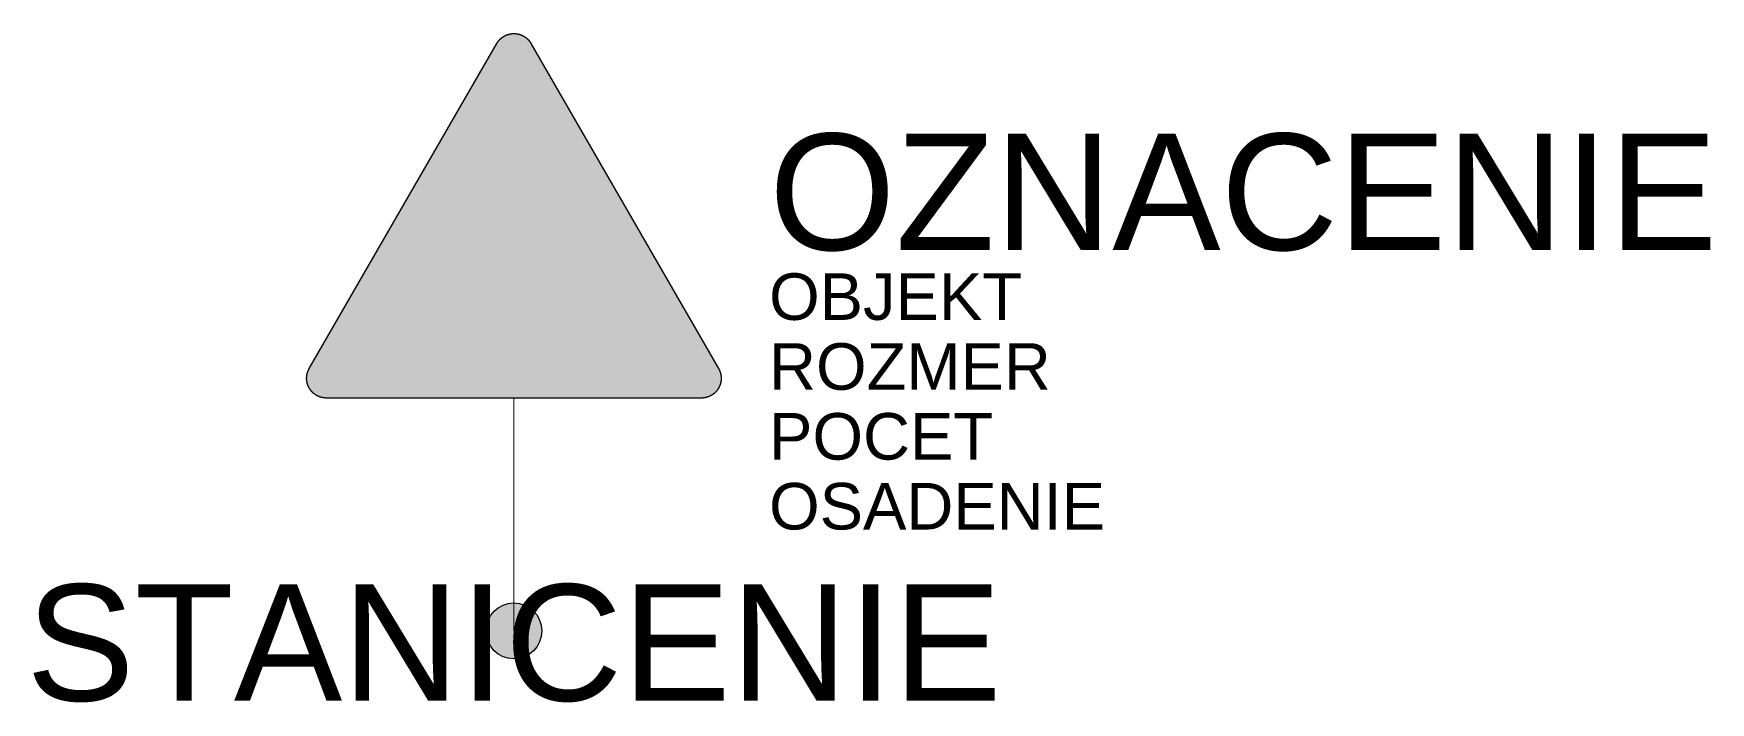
# Model space of a CAD drawing. Header units: metres. Extents: x -10.3 to 25.7, y -1.5 to 12.8.
import ezdxf
from ezdxf.enums import TextEntityAlignment as Align

# ---------------------------------------------------------------- set-up
doc = ezdxf.new("R2010")
doc.units = ezdxf.units.M
doc.layers.get('Defpoints').update_dxf_attribs({"color": 140, "lineweight": 5})
doc.styles.get("Standard").update_dxf_attribs({"font": 'arial.ttf'})

msp = doc.modelspace()

# ---------------------------------------------------------------- hatches: boundary and pattern name
at = {"true_color": 0xf1efea}
msp.add_hatch(color=7, dxfattribs=at).paths.add_polyline_path([(-4.029261, 5.000027), (-4.034526, 5.000048), (-4.039785, 5.000126), (-4.045041, 5.000279), (-4.0503, 5.000507), (-4.055481, 5.00081), (-4.06074, 5.001191), (-4.065921, 5.001572), (-4.071102, 5.002031), (-4.076283, 5.00264), (-4.081467, 5.003249), (-4.086648, 5.003858), (-4.091829, 5.00462), (-4.096935, 5.00546), (-4.102041, 5.006297), (-4.107144, 5.007212), (-4.11225, 5.008202), (-4.117356, 5.00927), (-4.122384, 5.010335), (-4.127415, 5.011556), (-4.132443, 5.012774), (-4.137474, 5.01407), (-4.142502, 5.015441), (-4.147455, 5.016812), (-4.152408, 5.018261), (-4.157361, 5.01986), (-4.162239, 5.021384), (-4.167114, 5.023061), (-4.171992, 5.024813), (-4.176867, 5.026568), (-4.18167, 5.028395), (-4.18647, 5.0303), (-4.19127, 5.032205), (-4.195995, 5.034263), (-4.200795, 5.036321), (-4.205442, 5.038379), (-4.210167, 5.040587), (-4.214817, 5.042798), (-4.219464, 5.045084), (-4.224036, 5.047445), (-4.228608, 5.049884), (-4.23318, 5.052323), (-4.237677, 5.054837), (-4.242171, 5.057429), (-4.24659, 5.060096), (-4.251012, 5.062763), (-4.255431, 5.065505), (-4.259775, 5.068247), (-4.264116, 5.071145), (-4.26846, 5.07404), (-4.272729, 5.07701), (-4.27692, 5.079983), (-4.281111, 5.083106), (-4.285302, 5.086232), (-4.289415, 5.089355), (-4.293531, 5.092631), (-4.297569, 5.09591), (-4.301607, 5.099186), (-4.30557, 5.102615), (-4.309533, 5.106044), (-4.313418, 5.109548), (-4.317228, 5.113055), (-4.321116, 5.116634), (-4.324848, 5.120294), (-4.328583, 5.124026), (-4.332315, 5.127761), (-4.335975, 5.131571), (-4.339554, 5.135381), (-4.343061, 5.139191), (-4.346565, 5.143154), (-4.349994, 5.147039), (-4.353423, 5.151077), (-4.356699, 5.15504), (-4.360053, 5.159078), (-4.363254, 5.163194), (-4.366455, 5.167307), (-4.369578, 5.171498), (-4.372626, 5.175689), (-4.375599, 5.179958), (-4.378569, 5.184149), (-4.381464, 5.188493), (-4.384362, 5.192834), (-4.387104, 5.197178), (-4.389846, 5.201597), (-4.392591, 5.206019), (-4.39518, 5.210438), (-4.397772, 5.214932), (-4.400286, 5.219429), (-4.402725, 5.224001), (-4.405164, 5.228573), (-4.407525, 5.233145), (-4.409811, 5.237792), (-4.412022, 5.242442), (-4.41423, 5.247167), (-4.416366, 5.251814), (-4.418421, 5.256614), (-4.420404, 5.261339), (-4.422384, 5.266139), (-4.424214, 5.270939), (-4.426041, 5.275742), (-4.427871, 5.280617), (-4.429548, 5.285495), (-4.431225, 5.29037), (-4.432824, 5.295248), (-4.434348, 5.300201), (-4.435797, 5.305154), (-4.437243, 5.310182), (-4.438539, 5.315135), (-4.439835, 5.320166), (-4.441131, 5.325194), (-4.442274, 5.330225), (-4.443339, 5.335253), (-4.444407, 5.340359), (-4.445397, 5.345465), (-4.446312, 5.350568), (-4.447227, 5.355674), (-4.447989, 5.360855), (-4.448751, 5.365961), (-4.449435, 5.371142), (-4.450044, 5.376326), (-4.450578, 5.381507), (-4.451037, 5.386688), (-4.451493, 5.391869), (-4.451799, 5.397128), (-4.452102, 5.402309), (-4.45233, 5.407568), (-4.452483, 5.412824), (-4.452636, 5.418083), (-4.452636, 5.423339), (-4.452636, 5.426768), (-4.452561, 5.430275), (-4.452483, 5.433779), (-4.452408, 5.437208), (-4.452255, 5.440715), (-4.452102, 5.444219), (-4.451949, 5.447648), (-4.451721, 5.451152), (-4.451493, 5.454581), (-4.451187, 5.45801), (-4.450884, 5.461517), (-4.450578, 5.464946), (-4.450197, 5.468375), (-4.449816, 5.471804), (-4.449435, 5.475308), (-4.448979, 5.478737), (-4.44852, 5.482166), (-4.448064, 5.485595), (-4.44753, 5.488949), (-4.446921, 5.492378), (-4.446387, 5.495807), (-4.445778, 5.499236), (-4.445169, 5.502587), (-4.444482, 5.506016), (-4.443798, 5.50937), (-4.443036, 5.512799), (-4.442349, 5.516153), (-4.441587, 5.519504), (-4.44075, 5.522858), (-4.43991, 5.526209), (-4.439073, 5.529563), (-4.438158, 5.532917), (-4.437321, 5.536268), (-4.436328, 5.539544), (-4.435416, 5.542898), (-4.434423, 5.546174), (-4.433358, 5.549528), (-4.432368, 5.552804), (-4.4313, 5.55608), (-4.430157, 5.559356), (-4.429014, 5.562635), (-4.427871, 5.565833), (-4.426728, 5.569112), (-4.42551, 5.572388), (-4.424289, 5.575589), (-4.422993, 5.578787), (-4.421775, 5.582066), (-4.420404, 5.585264), (-4.419108, 5.58839), (-4.417737, 5.591591), (-4.416366, 5.594789), (-4.414917, 5.597915), (-4.413468, 5.601116), (-4.412022, 5.604239), (-4.410498, 5.607362), (-4.408974, 5.610488), (-4.40745, 5.613611), (-4.405848, 5.616659), (-4.404249, 5.619785), (-4.40265, 5.622833), (-4.400973, 5.625881), (-4.399371, 5.628929), (-4.397619, 5.631977), (-4.395942, 5.635025), (-0.366591, 12.613952), (-0.364887, 12.616925), (-0.363135, 12.619898), (-0.361305, 12.622868), (-0.359478, 12.625841), (-0.357648, 12.628811), (-0.355743, 12.631709), (-0.353838, 12.634604), (-0.351933, 12.637499), (-0.350028, 12.640394), (-0.348048, 12.643214), (-0.346065, 12.646109), (-0.344085, 12.648929), (-0.342027, 12.651749), (-0.339969, 12.654491), (-0.337911, 12.657311), (-0.335778, 12.660053), (-0.333645, 12.662798), (-0.331512, 12.665465), (-0.329379, 12.668207), (-0.327168, 12.670874), (-0.324957, 12.673541), (-0.322749, 12.676208), (-0.320538, 12.6788), (-0.318252, 12.681389), (-0.315966, 12.683981), (-0.31368, 12.686573), (-0.311319, 12.689087), (-0.308955, 12.691676), (-0.306594, 12.694115), (-0.304233, 12.696629), (-0.301794, 12.699146), (-0.299355, 12.701582), (-0.296916, 12.704021), (-0.294402, 12.706385), (-0.291963, 12.708821), (-0.289449, 12.711185), (-0.286935, 12.713546), (-0.284343, 12.715832), (-0.281754, 12.718196), (-0.279237, 12.720482), (-0.27657, 12.72269), (-0.273981, 12.724976), (-0.271314, 12.727187), (-0.268647, 12.729395), (-0.26598, 12.731606), (-0.263313, 12.733739), (-0.260568, 12.735872), (-0.257826, 12.738008), (-0.255084, 12.740141), (-0.252339, 12.742199), (-0.249519, 12.744254), (-0.246702, 12.746237), (-0.243882, 12.748295), (-0.241062, 12.750275), (-0.238167, 12.752255), (-0.235272, 12.75416), (-0.232374, 12.756065), (-0.229479, 12.75797), (-0.226584, 12.759875), (-0.223611, 12.761705), (-0.220641, 12.763535), (-0.217668, 12.765287), (-0.214698, 12.767114), (-0.211725, 12.768869), (-0.208677, 12.770543), (-0.205629, 12.772298), (-0.202581, 12.773972), (-0.199533, 12.775574), (-0.196485, 12.777251), (-0.193362, 12.77885), (-0.190236, 12.780374), (-0.187188, 12.781973), (-0.184065, 12.783497), (-0.180939, 12.784946), (-0.177741, 12.78647), (-0.174615, 12.787841), (-0.171492, 12.78929), (-0.168291, 12.790661), (-0.16509, 12.792032), (-0.161889, 12.793403), (-0.158691, 12.794699), (-0.15549, 12.795995), (-0.152289, 12.797213), (-0.149013, 12.798434), (-0.145812, 12.799652), (-0.142536, 12.800873), (-0.13926, 12.802016), (-0.135981, 12.803081), (-0.132705, 12.804224), (-0.129429, 12.805292), (-0.126153, 12.806357), (-0.122877, 12.80735), (-0.119523, 12.80834), (-0.116247, 12.80933), (-0.112893, 12.810245), (-0.109542, 12.81116), (-0.106263, 12.811997), (-0.102912, 12.812912), (-0.099558, 12.813674), (-0.096207, 12.814511), (-0.092778, 12.815273), (-0.089424, 12.816035), (-0.08607, 12.816722), (-0.082641, 12.817406), (-0.07929, 12.818093), (-0.075861, 12.818702), (-0.072507, 12.819311), (-0.069078, 12.819923), (-0.065649, 12.820454), (-0.06222, 12.820988), (-0.058791, 12.821447), (-0.055362, 12.821903), (-0.051933, 12.822359), (-0.048504, 12.822818), (-0.045075, 12.823199), (-0.041646, 12.823502), (-0.038142, 12.823883), (-0.034713, 12.824189), (-0.031284, 12.824417), (-0.027777, 12.824645), (-0.024348, 12.824876), (-0.020844, 12.825026), (-0.017415, 12.825257), (-0.013911, 12.825332), (-0.010482, 12.825485), (-0.006975, 12.82556), (-0.003471, 12.82556), (-0.000042, 12.82556), (0.003465, 12.82556), (0.006969, 12.82556), (0.010398, 12.825485), (0.013902, 12.825332), (0.017409, 12.825257), (0.020838, 12.825026), (0.024342, 12.824876), (0.027771, 12.824645), (0.0312, 12.824417), (0.034707, 12.824189), (0.038136, 12.823883), (0.041565, 12.823502), (0.045069, 12.823199), (0.048498, 12.822818), (0.051927, 12.822359), (0.055356, 12.821903), (0.058785, 12.821447), (0.062214, 12.820988), (0.065643, 12.820454), (0.069072, 12.819923), (0.072426, 12.819311), (0.075855, 12.818702), (0.079284, 12.818093), (0.082635, 12.817406), (0.086064, 12.816722), (0.089418, 12.816035), (0.092769, 12.815273), (0.096123, 12.814511), (0.099477, 12.813674), (0.102828, 12.812912), (0.106182, 12.811997), (0.109533, 12.81116), (0.112887, 12.810245), (0.116241, 12.80933), (0.119517, 12.80834), (0.122868, 12.80735), (0.126147, 12.806357), (0.129423, 12.805292), (0.132699, 12.804224), (0.135975, 12.803081), (0.139251, 12.802016), (0.14253, 12.800873), (0.145728, 12.799652), (0.149007, 12.798434), (0.152205, 12.797213), (0.155484, 12.795995), (0.158682, 12.794699), (0.161883, 12.793403), (0.165084, 12.792032), (0.168207, 12.790661), (0.171408, 12.78929), (0.174609, 12.787841), (0.177732, 12.78647), (0.180858, 12.784946), (0.183981, 12.783497), (0.187107, 12.781973), (0.19023, 12.780374), (0.193353, 12.77885), (0.196401, 12.777251), (0.199449, 12.775574), (0.202575, 12.773972), (0.205623, 12.772298), (0.208593, 12.770543), (0.211641, 12.768869), (0.214689, 12.767114), (0.217662, 12.765287), (0.220635, 12.763535), (0.223605, 12.761705), (0.2265, 12.759875), (0.229473, 12.75797), (0.232368, 12.756065), (0.235263, 12.75416), (0.238161, 12.752255), (0.240978, 12.750275), (0.243876, 12.748295), (0.246693, 12.746237), (0.249438, 12.744254), (0.252258, 12.742199), (0.255, 12.740141), (0.25782, 12.738008), (0.260562, 12.735872), (0.263229, 12.733739), (0.265974, 12.731606), (0.268641, 12.729395), (0.271308, 12.727187), (0.273897, 12.724976), (0.276564, 12.72269), (0.279156, 12.720482), (0.281745, 12.718196), (0.284337, 12.715832), (0.286851, 12.713546), (0.289443, 12.711185), (0.291957, 12.708821), (0.294396, 12.706385), (0.29691, 12.704021), (0.299349, 12.701582), (0.301788, 12.699146), (0.304149, 12.696629), (0.306588, 12.694115), (0.308949, 12.691676), (0.311313, 12.689087), (0.313599, 12.686573), (0.31596, 12.683981), (0.318246, 12.681389), (0.320457, 12.6788), (0.322743, 12.676208), (0.324951, 12.673541), (0.327162, 12.670874), (0.32937, 12.668207), (0.331506, 12.665465), (0.333639, 12.662798), (0.335772, 12.660053), (0.337905, 12.657311), (0.339963, 12.654491), (0.342021, 12.651749), (0.344001, 12.648929), (0.346059, 12.646109), (0.348039, 12.643214), (0.349944, 12.640394), (0.351927, 12.637499), (0.353832, 12.634604), (0.355737, 12.631709), (0.357564, 12.628811), (0.359469, 12.625841), (0.361299, 12.622868), (0.363051, 12.619898), (0.364881, 12.616925), (0.366558, 12.613877), (4.395909, 5.635025), (4.397613, 5.631977), (4.39929, 5.628929), (4.400967, 5.625881), (4.402641, 5.622833), (4.404243, 5.619785), (4.405842, 5.616659), (4.407444, 5.613611), (4.408968, 5.610488), (4.410492, 5.607362), (4.412016, 5.604239), (4.413462, 5.601116), (4.414911, 5.597915), (4.416282, 5.594789), (4.417731, 5.591591), (4.419102, 5.58839), (4.420398, 5.585264), (4.421691, 5.582066), (4.422987, 5.578787), (4.424283, 5.575589), (4.425501, 5.572388), (4.426722, 5.569112), (4.427865, 5.565833), (4.429008, 5.562635), (4.430151, 5.559356), (4.431216, 5.55608), (4.432284, 5.552804), (4.433352, 5.549528), (4.434342, 5.546174), (4.435332, 5.542898), (4.436322, 5.539544), (4.437237, 5.536268), (4.438152, 5.532917), (4.439067, 5.529563), (4.439904, 5.526209), (4.440741, 5.522858), (4.441503, 5.519504), (4.442265, 5.516153), (4.443027, 5.512799), (4.443714, 5.50937), (4.444476, 5.506016), (4.445085, 5.502587), (4.445772, 5.499236), (4.446306, 5.495807), (4.446915, 5.492378), (4.447449, 5.488949), (4.44798, 5.485595), (4.448514, 5.482166), (4.448973, 5.478737), (4.449354, 5.475308), (4.44981, 5.471804), (4.450191, 5.468375), (4.450572, 5.464946), (4.450878, 5.461517), (4.451181, 5.45801), (4.451409, 5.454581), (4.45164, 5.451152), (4.451868, 5.447648), (4.452096, 5.444219), (4.452249, 5.440715), (4.452324, 5.437208), (4.452477, 5.433779), (4.452552, 5.430275), (4.452552, 5.426768), (4.452552, 5.423339), (4.452552, 5.418083), (4.452477, 5.412824), (4.452324, 5.407568), (4.452096, 5.402309), (4.45179, 5.397128), (4.451409, 5.391869), (4.451028, 5.386688), (4.450497, 5.381507), (4.449963, 5.376326), (4.449354, 5.371142), (4.448667, 5.365961), (4.44798, 5.360855), (4.447143, 5.355674), (4.446306, 5.350568), (4.445391, 5.345465), (4.444401, 5.340359), (4.443333, 5.335253), (4.44219, 5.330225), (4.441047, 5.325194), (4.439829, 5.320166), (4.438533, 5.315135), (4.437162, 5.310182), (4.435788, 5.305154), (4.434264, 5.300201), (4.43274, 5.295248), (4.431141, 5.29037), (4.429542, 5.285495), (4.427787, 5.280617), (4.426035, 5.275742), (4.424208, 5.270939), (4.422303, 5.266139), (4.420398, 5.261339), (4.41834, 5.256614), (4.416282, 5.251814), (4.414149, 5.247167), (4.412016, 5.242442), (4.40973, 5.237792), (4.407444, 5.233145), (4.405158, 5.228573), (4.402719, 5.224001), (4.40028, 5.219429), (4.397766, 5.214932), (4.395174, 5.210438), (4.392507, 5.206019), (4.38984, 5.201597), (4.387098, 5.197178), (4.384278, 5.192834), (4.381458, 5.188493), (4.378563, 5.184149), (4.37559, 5.179958), (4.37262, 5.175689), (4.369494, 5.171498), (4.366371, 5.167307), (4.363248, 5.163194), (4.359969, 5.159078), (4.356693, 5.15504), (4.353417, 5.151077), (4.349988, 5.147039), (4.346559, 5.143154), (4.343055, 5.139191), (4.339548, 5.135381), (4.335966, 5.131571), (4.332309, 5.127761), (4.328577, 5.124026), (4.324842, 5.120294), (4.321107, 5.116634), (4.317222, 5.113055), (4.313412, 5.109548), (4.309449, 5.106044), (4.305564, 5.102615), (4.301526, 5.099186), (4.297563, 5.09591), (4.293525, 5.092631), (4.289409, 5.089355), (4.285293, 5.086232), (4.281102, 5.083106), (4.276911, 5.079983), (4.272645, 5.07701), (4.268379, 5.07404), (4.26411, 5.071145), (4.259766, 5.068247), (4.255425, 5.065505), (4.251003, 5.062763), (4.246584, 5.060096), (4.242165, 5.057429), (4.237668, 5.054837), (4.233174, 5.052323), (4.228602, 5.049884), (4.22403, 5.047445), (4.21938, 5.045084), (4.214808, 5.042798), (4.210161, 5.040587), (4.205436, 5.038379), (4.200711, 5.036321), (4.195989, 5.034263), (4.191264, 5.032205), (4.186464, 5.0303), (4.181661, 5.028395), (4.176861, 5.026568), (4.171986, 5.024813), (4.167108, 5.023061), (4.16223, 5.021384), (4.157277, 5.01986), (4.152402, 5.018261), (4.147449, 5.016812), (4.142418, 5.015441), (4.137465, 5.01407), (4.132437, 5.012774), (4.127409, 5.011556), (4.122378, 5.010335), (4.117272, 5.00927), (4.112244, 5.008202), (4.107138, 5.007212), (4.102032, 5.006297), (4.096929, 5.00546), (4.091745, 5.00462), (4.086642, 5.003858), (4.081458, 5.003249), (4.076277, 5.00264), (4.071096, 5.002031), (4.065915, 5.001572), (4.060656, 5.001191), (4.055475, 5.00081), (4.050216, 5.000507), (4.045035, 5.000279), (4.039779, 5.000126), (4.03452, 5.000048), (4.029261, 4.999973)])
at = {"true_color": 0xba1e10}
h = msp.add_hatch(color=22, dxfattribs=at)
h.paths.add_polyline_path([(-4.029261, 5.158775), (-4.036128, 5.15885), (-4.042908, 5.159078), (-4.049613, 5.159537), (-4.056321, 5.160068), (-4.063026, 5.16083), (-4.069578, 5.161823), (-4.076133, 5.162888), (-4.08261, 5.164109), (-4.089009, 5.16548), (-4.095411, 5.167079), (-4.101735, 5.168756), (-4.107984, 5.170661), (-4.114155, 5.172641), (-4.120251, 5.174777), (-4.126272, 5.177063), (-4.13229, 5.179499), (-4.138158, 5.182091), (-4.144026, 5.184833), (-4.149741, 5.187653), (-4.155381, 5.190701), (-4.161018, 5.193827), (-4.166505, 5.197025), (-4.171914, 5.200454), (-4.177248, 5.203961), (-4.182432, 5.207543), (-4.187613, 5.211275), (-4.192641, 5.215163), (-4.197594, 5.219201), (-4.202472, 5.223239), (-4.207197, 5.227505), (-4.211844, 5.231774), (-4.216341, 5.236268), (-4.220835, 5.240765), (-4.225104, 5.245412), (-4.22937, 5.250215), (-4.233486, 5.255015), (-4.237446, 5.259968), (-4.241334, 5.264996), (-4.245066, 5.270177), (-4.248648, 5.275436), (-4.252155, 5.280695), (-4.255584, 5.286104), (-4.258782, 5.291666), (-4.261908, 5.297228), (-4.264956, 5.302868), (-4.267776, 5.308658), (-4.270518, 5.314451), (-4.27311, 5.320319), (-4.275546, 5.326337), (-4.277832, 5.332358), (-4.279968, 5.338454), (-4.281948, 5.344625), (-4.283853, 5.350874), (-4.28553, 5.357198), (-4.287129, 5.3636), (-4.2885, 5.369999), (-4.289721, 5.376476), (-4.290864, 5.383031), (-4.291779, 5.389661), (-4.292541, 5.396288), (-4.293072, 5.402996), (-4.293531, 5.409701), (-4.293759, 5.416481), (-4.293912, 5.423339), (-4.293834, 5.425475), (-4.293834, 5.427683), (-4.293834, 5.429816), (-4.293759, 5.432027), (-4.293684, 5.43416), (-4.293531, 5.436371), (-4.293453, 5.438504), (-4.293303, 5.440715), (-4.29315, 5.442848), (-4.292997, 5.445056), (-4.292769, 5.447192), (-4.292616, 5.449325), (-4.292388, 5.451458), (-4.29216, 5.453669), (-4.291854, 5.455802), (-4.291626, 5.457935), (-4.29132, 5.460068), (-4.291017, 5.462201), (-4.290711, 5.464337), (-4.29033, 5.46647), (-4.289949, 5.468603), (-4.289568, 5.470736), (-4.289187, 5.472869), (-4.288806, 5.475005), (-4.28835, 5.477138), (-4.287891, 5.479196), (-4.287435, 5.481329), (-4.286976, 5.483462), (-4.286445, 5.48552), (-4.285911, 5.487653), (-4.285377, 5.489711), (-4.284843, 5.491769), (-4.284309, 5.493902), (-4.2837, 5.49596), (-4.283091, 5.498015), (-4.282482, 5.500073), (-4.281873, 5.502206), (-4.281186, 5.504264), (-4.280499, 5.506247), (-4.279815, 5.508302), (-4.279128, 5.51036), (-4.278444, 5.512418), (-4.277682, 5.514476), (-4.27692, 5.516456), (-4.276158, 5.518514), (-4.275396, 5.520494), (-4.274556, 5.522477), (-4.273719, 5.524535), (-4.272879, 5.526515), (-4.272042, 5.528495), (-4.271205, 5.530478), (-4.27029, 5.532458), (-4.269375, 5.534441), (-4.26846, 5.536346), (-4.267545, 5.538326), (-4.266633, 5.540306), (-4.26564, 5.542211), (-4.26465, 5.544194), (-4.26366, 5.546099), (-4.26267, 5.548004), (-4.261602, 5.549909), (-4.260537, 5.551814), (-4.259469, 5.553719), (-4.258401, 5.555624), (-0.229092, 12.534575), (-0.22689, 12.538364), (-0.224604, 12.542096), (-0.22224, 12.545831), (-0.219801, 12.549488), (-0.217365, 12.553145), (-0.214773, 12.556727), (-0.212259, 12.560231), (-0.209592, 12.563738), (-0.206925, 12.567167), (-0.20418, 12.570518), (-0.201363, 12.573872), (-0.198543, 12.577148), (-0.195648, 12.580349), (-0.192675, 12.58355), (-0.189702, 12.586673), (-0.186654, 12.589721), (-0.183606, 12.592769), (-0.180483, 12.595742), (-0.177282, 12.598637), (-0.174081, 12.601457), (-0.170805, 12.604277), (-0.167529, 12.607019), (-0.164175, 12.609761), (-0.160824, 12.612353), (-0.157395, 12.614945), (-0.153888, 12.617459), (-0.150384, 12.619898), (-0.14688, 12.622334), (-0.143298, 12.624698), (-0.139641, 12.626984), (-0.135981, 12.629192), (-0.132324, 12.631403), (-0.128592, 12.633461), (-0.124782, 12.635519), (-0.121047, 12.637499), (-0.117162, 12.639479), (-0.113352, 12.641309), (-0.109464, 12.643139), (-0.105501, 12.644891), (-0.101616, 12.646568), (-0.097578, 12.648167), (-0.093615, 12.649691), (-0.089577, 12.651215), (-0.085539, 12.652664), (-0.081423, 12.653957), (-0.077307, 12.655253), (-0.073194, 12.656474), (-0.069078, 12.657692), (-0.064887, 12.65876), (-0.060696, 12.659825), (-0.05643, 12.66074), (-0.052239, 12.661655), (-0.04797, 12.662492), (-0.043704, 12.663179), (-0.03936, 12.663863), (-0.035094, 12.664475), (-0.03075, 12.665006), (-0.026406, 12.66554), (-0.021987, 12.665921), (-0.017643, 12.666227), (-0.013224, 12.66653), (-0.00888, 12.666683), (-0.004461, 12.666761), (-0.000042, 12.666836), (0.004377, 12.666761), (0.008799, 12.666683), (0.013218, 12.66653), (0.017637, 12.666227), (0.021981, 12.665921), (0.026325, 12.66554), (0.030666, 12.665006), (0.03501, 12.664475), (0.039354, 12.663863), (0.04362, 12.663179), (0.047889, 12.662492), (0.052155, 12.661655), (0.056424, 12.66074), (0.060615, 12.659825), (0.064881, 12.65876), (0.068997, 12.657692), (0.073188, 12.656474), (0.077301, 12.655253), (0.081417, 12.653957), (0.08553, 12.652664), (0.089571, 12.651215), (0.093609, 12.649691), (0.097572, 12.648167), (0.101532, 12.646568), (0.105495, 12.644891), (0.109458, 12.643139), (0.113343, 12.641309), (0.117153, 12.639479), (0.120963, 12.637499), (0.124773, 12.635519), (0.128583, 12.633461), (0.132243, 12.631403), (0.135975, 12.629192), (0.139632, 12.626984), (0.143214, 12.624698), (0.146796, 12.622334), (0.150378, 12.619898), (0.153882, 12.617459), (0.157311, 12.614945), (0.16074, 12.612353), (0.164169, 12.609761), (0.167523, 12.607019), (0.170799, 12.604277), (0.174075, 12.601457), (0.177276, 12.598637), (0.180477, 12.595742), (0.1836, 12.592769), (0.186648, 12.589721), (0.189696, 12.586673), (0.192669, 12.58355), (0.195639, 12.580349), (0.198537, 12.577148), (0.201354, 12.573872), (0.204174, 12.570518), (0.206919, 12.567167), (0.209586, 12.563738), (0.212253, 12.560231), (0.214842, 12.556727), (0.217356, 12.553145), (0.219795, 12.549488), (0.222234, 12.545831), (0.224595, 12.542096), (0.226881, 12.538364), (0.229167, 12.534554), (4.258443, 5.555651), (4.259463, 5.553719), (4.260528, 5.551814), (4.261596, 5.549909), (4.262664, 5.548004), (4.263654, 5.546099), (4.264644, 5.544194), (4.265634, 5.542211), (4.266549, 5.540306), (4.267539, 5.538326), (4.268454, 5.536346), (4.269369, 5.534441), (4.270284, 5.532458), (4.271196, 5.530478), (4.272036, 5.528495), (4.272873, 5.526515), (4.273713, 5.524535), (4.27455, 5.522477), (4.275312, 5.520494), (4.276149, 5.518514), (4.276911, 5.516456), (4.277673, 5.514476), (4.27836, 5.512418), (4.279122, 5.51036), (4.279809, 5.508302), (4.280493, 5.506247), (4.28118, 5.504264), (4.281789, 5.502206), (4.282476, 5.500073), (4.283085, 5.498015), (4.283694, 5.49596), (4.284228, 5.493902), (4.284837, 5.491769), (4.285371, 5.489711), (4.285905, 5.487653), (4.286436, 5.48552), (4.286895, 5.483462), (4.287429, 5.481329), (4.287885, 5.479196), (4.288341, 5.477138), (4.288722, 5.475005), (4.289181, 5.472869), (4.289562, 5.470736), (4.289943, 5.468603), (4.290324, 5.46647), (4.290627, 5.464337), (4.290933, 5.462201), (4.291239, 5.460068), (4.291542, 5.457935), (4.291848, 5.455802), (4.292076, 5.453669), (4.292304, 5.451458), (4.292532, 5.449325), (4.292763, 5.447192), (4.292913, 5.445056), (4.293144, 5.442848), (4.293294, 5.440715), (4.293372, 5.438504), (4.293525, 5.436371), (4.2936, 5.43416), (4.293675, 5.432027), (4.293753, 5.429816), (4.293828, 5.427683), (4.293828, 5.425475), (4.293828, 5.423339), (4.293753, 5.416481), (4.293525, 5.409701), (4.293066, 5.402996), (4.292457, 5.396288), (4.291695, 5.389661), (4.29078, 5.383031), (4.289715, 5.376476), (4.288494, 5.369999), (4.287048, 5.3636), (4.285524, 5.357198), (4.283769, 5.350874), (4.281942, 5.344625), (4.279959, 5.338454), (4.277751, 5.332358), (4.275465, 5.326337), (4.273026, 5.320319), (4.270434, 5.314451), (4.267767, 5.308658), (4.264872, 5.302868), (4.261902, 5.297228), (4.258776, 5.291666), (4.2555, 5.286104), (4.252146, 5.280695), (4.248642, 5.275436), (4.24506, 5.270177), (4.24125, 5.264996), (4.23744, 5.259968), (4.233402, 5.255015), (4.229286, 5.250215), (4.225095, 5.245412), (4.220754, 5.240765), (4.216332, 5.236268), (4.211838, 5.231774), (4.207188, 5.227505), (4.202388, 5.223239), (4.197588, 5.219201), (4.192635, 5.215163), (4.187529, 5.211275), (4.182423, 5.207543), (4.177167, 5.203961), (4.171833, 5.200454), (4.166421, 5.197025), (4.160937, 5.193827), (4.155372, 5.190701), (4.149735, 5.187653), (4.143942, 5.184833), (4.138152, 5.182091), (4.132284, 5.179499), (4.126266, 5.177063), (4.120245, 5.174777), (4.114149, 5.172641), (4.107978, 5.170661), (4.101729, 5.168756), (4.095405, 5.167079), (4.089003, 5.16548), (4.082601, 5.164109), (4.076124, 5.162888), (4.069572, 5.161823), (4.062942, 5.16083), (4.056312, 5.160068), (4.049607, 5.159537), (4.042902, 5.159078), (4.036119, 5.15885), (4.029261, 5.158775)])
h.paths.add_polyline_path([(-3.11268, 5.952527), (0.000015, 11.34395), (3.112755, 5.952527)], flags=16)
at = {"true_color": 0x292829}
h = msp.add_hatch(color=250, dxfattribs=at)
h.paths.add_polyline_path([(-2.929377, 6.058361), (2.929452, 6.058361), (0.793767, 9.757436), (0.2646, 9.497942), (0.158766, 8.75711), (0.2646, 8.598359), (0.105849, 8.492525), (0.211683, 7.434194), (0.079392, 7.32836), (-0.105819, 6.322943), (-1.111233, 6.322943), (-0.6879, 6.534611), (-0.661443, 6.85211), (-0.899568, 7.063775), (-1.269984, 7.196069), (-1.428735, 7.116692), (-1.6404, 7.143152), (-2.010819, 6.746276), (-1.852068, 6.455234), (-1.693317, 6.455234), (-1.561026, 6.322943), (-2.776617, 6.322943)])
h.paths.add_polyline_path([(-1.243527, 7.460651), (-0.952485, 7.645859), (-0.873108, 7.910444), (-1.058319, 8.095652), (-1.16415, 8.016275), (-1.269984, 8.095652), (-1.534569, 7.883984), (-1.508109, 7.725233), (-1.481652, 7.540025)], flags=16)
h.paths.add_polyline_path([(-0.264567, 8.598359), (-0.264567, 8.360234), (-0.198423, 8.28086), (-0.423318, 8.016275), (-0.529152, 8.016275), (-0.634983, 7.857527), (-0.846651, 8.042735), (-0.820194, 8.386694), (-0.502692, 8.651276)], flags=16)
h.paths.add_polyline_path([(0.185223, 9.524402), (0.529182, 9.947735), (0.370431, 10.080026), (0.317517, 10.053569), (0.105849, 10.18586), (-0.317484, 10.106483), (-0.343944, 9.921275), (-0.529152, 9.788984), (-0.370401, 9.471485)], flags=16)
h = msp.add_hatch(color=0)
h.dxf.hatch_style = 1
h.paths.add_polyline_path([(0.6, 0, 1), (-0.6, 0, 1)])

# ---------------------------------------------------------------- linework, layer by layer
at = {"lineweight": 9}
msp.add_line((0, 5), (0, 2.5), dxfattribs=at)
at = {"color": 0, "lineweight": 9}
msp.add_line((0, 2.5), (0, 0), dxfattribs=at)
at = {"color": 7, "true_color": 0xf1efea}
msp.add_lwpolyline([(-4.029261, 5.000027), (-4.034526, 5.000048), (-4.039785, 5.000126), (-4.045041, 5.000279), (-4.0503, 5.000507), (-4.055481, 5.00081), (-4.06074, 5.001191), (-4.065921, 5.001572), (-4.071102, 5.002031), (-4.076283, 5.00264), (-4.081467, 5.003249), (-4.086648, 5.003858), (-4.091829, 5.00462), (-4.096935, 5.00546), (-4.102041, 5.006297), (-4.107144, 5.007212), (-4.11225, 5.008202), (-4.117356, 5.00927), (-4.122384, 5.010335), (-4.127415, 5.011556), (-4.132443, 5.012774), (-4.137474, 5.01407), (-4.142502, 5.015441), (-4.147455, 5.016812), (-4.152408, 5.018261), (-4.157361, 5.01986), (-4.162239, 5.021384), (-4.167114, 5.023061), (-4.171992, 5.024813), (-4.176867, 5.026568), (-4.18167, 5.028395), (-4.18647, 5.0303), (-4.19127, 5.032205), (-4.195995, 5.034263), (-4.200795, 5.036321), (-4.205442, 5.038379), (-4.210167, 5.040587), (-4.214817, 5.042798), (-4.219464, 5.045084), (-4.224036, 5.047445), (-4.228608, 5.049884), (-4.23318, 5.052323), (-4.237677, 5.054837), (-4.242171, 5.057429), (-4.24659, 5.060096), (-4.251012, 5.062763), (-4.255431, 5.065505), (-4.259775, 5.068247), (-4.264116, 5.071145), (-4.26846, 5.07404), (-4.272729, 5.07701), (-4.27692, 5.079983), (-4.281111, 5.083106), (-4.285302, 5.086232), (-4.289415, 5.089355), (-4.293531, 5.092631), (-4.297569, 5.09591), (-4.301607, 5.099186), (-4.30557, 5.102615), (-4.309533, 5.106044), (-4.313418, 5.109548), (-4.317228, 5.113055), (-4.321116, 5.116634), (-4.324848, 5.120294), (-4.328583, 5.124026), (-4.332315, 5.127761), (-4.335975, 5.131571), (-4.339554, 5.135381), (-4.343061, 5.139191), (-4.346565, 5.143154), (-4.349994, 5.147039), (-4.353423, 5.151077), (-4.356699, 5.15504), (-4.360053, 5.159078), (-4.363254, 5.163194), (-4.366455, 5.167307), (-4.369578, 5.171498), (-4.372626, 5.175689), (-4.375599, 5.179958), (-4.378569, 5.184149), (-4.381464, 5.188493), (-4.384362, 5.192834), (-4.387104, 5.197178), (-4.389846, 5.201597), (-4.392591, 5.206019), (-4.39518, 5.210438), (-4.397772, 5.214932), (-4.400286, 5.219429), (-4.402725, 5.224001), (-4.405164, 5.228573), (-4.407525, 5.233145), (-4.409811, 5.237792), (-4.412022, 5.242442), (-4.41423, 5.247167), (-4.416366, 5.251814), (-4.418421, 5.256614), (-4.420404, 5.261339), (-4.422384, 5.266139), (-4.424214, 5.270939), (-4.426041, 5.275742), (-4.427871, 5.280617), (-4.429548, 5.285495), (-4.431225, 5.29037), (-4.432824, 5.295248), (-4.434348, 5.300201), (-4.435797, 5.305154), (-4.437243, 5.310182), (-4.438539, 5.315135), (-4.439835, 5.320166), (-4.441131, 5.325194), (-4.442274, 5.330225), (-4.443339, 5.335253), (-4.444407, 5.340359), (-4.445397, 5.345465), (-4.446312, 5.350568), (-4.447227, 5.355674), (-4.447989, 5.360855), (-4.448751, 5.365961), (-4.449435, 5.371142), (-4.450044, 5.376326), (-4.450578, 5.381507), (-4.451037, 5.386688), (-4.451493, 5.391869), (-4.451799, 5.397128), (-4.452102, 5.402309), (-4.45233, 5.407568), (-4.452483, 5.412824), (-4.452636, 5.418083), (-4.452636, 5.423339), (-4.452636, 5.426768), (-4.452561, 5.430275), (-4.452483, 5.433779), (-4.452408, 5.437208), (-4.452255, 5.440715), (-4.452102, 5.444219), (-4.451949, 5.447648), (-4.451721, 5.451152), (-4.451493, 5.454581), (-4.451187, 5.45801), (-4.450884, 5.461517), (-4.450578, 5.464946), (-4.450197, 5.468375), (-4.449816, 5.471804), (-4.449435, 5.475308), (-4.448979, 5.478737), (-4.44852, 5.482166), (-4.448064, 5.485595), (-4.44753, 5.488949), (-4.446921, 5.492378), (-4.446387, 5.495807), (-4.445778, 5.499236), (-4.445169, 5.502587), (-4.444482, 5.506016), (-4.443798, 5.50937), (-4.443036, 5.512799), (-4.442349, 5.516153), (-4.441587, 5.519504), (-4.44075, 5.522858), (-4.43991, 5.526209), (-4.439073, 5.529563), (-4.438158, 5.532917), (-4.437321, 5.536268), (-4.436328, 5.539544), (-4.435416, 5.542898), (-4.434423, 5.546174), (-4.433358, 5.549528), (-4.432368, 5.552804), (-4.4313, 5.55608), (-4.430157, 5.559356), (-4.429014, 5.562635), (-4.427871, 5.565833), (-4.426728, 5.569112), (-4.42551, 5.572388), (-4.424289, 5.575589), (-4.422993, 5.578787), (-4.421775, 5.582066), (-4.420404, 5.585264), (-4.419108, 5.58839), (-4.417737, 5.591591), (-4.416366, 5.594789), (-4.414917, 5.597915), (-4.413468, 5.601116), (-4.412022, 5.604239), (-4.410498, 5.607362), (-4.408974, 5.610488), (-4.40745, 5.613611), (-4.405848, 5.616659), (-4.404249, 5.619785), (-4.40265, 5.622833), (-4.400973, 5.625881), (-4.399371, 5.628929), (-4.397619, 5.631977), (-4.395942, 5.635025), (-0.366591, 12.613952), (-0.364887, 12.616925), (-0.363135, 12.619898), (-0.361305, 12.622868), (-0.359478, 12.625841), (-0.357648, 12.628811), (-0.355743, 12.631709), (-0.353838, 12.634604), (-0.351933, 12.637499), (-0.350028, 12.640394), (-0.348048, 12.643214), (-0.346065, 12.646109), (-0.344085, 12.648929), (-0.342027, 12.651749), (-0.339969, 12.654491), (-0.337911, 12.657311), (-0.335778, 12.660053), (-0.333645, 12.662798), (-0.331512, 12.665465), (-0.329379, 12.668207), (-0.327168, 12.670874), (-0.324957, 12.673541), (-0.322749, 12.676208), (-0.320538, 12.6788), (-0.318252, 12.681389), (-0.315966, 12.683981), (-0.31368, 12.686573), (-0.311319, 12.689087), (-0.308955, 12.691676), (-0.306594, 12.694115), (-0.304233, 12.696629), (-0.301794, 12.699146), (-0.299355, 12.701582), (-0.296916, 12.704021), (-0.294402, 12.706385), (-0.291963, 12.708821), (-0.289449, 12.711185), (-0.286935, 12.713546), (-0.284343, 12.715832), (-0.281754, 12.718196), (-0.279237, 12.720482), (-0.27657, 12.72269), (-0.273981, 12.724976), (-0.271314, 12.727187), (-0.268647, 12.729395), (-0.26598, 12.731606), (-0.263313, 12.733739), (-0.260568, 12.735872), (-0.257826, 12.738008), (-0.255084, 12.740141), (-0.252339, 12.742199), (-0.249519, 12.744254), (-0.246702, 12.746237), (-0.243882, 12.748295), (-0.241062, 12.750275), (-0.238167, 12.752255), (-0.235272, 12.75416), (-0.232374, 12.756065), (-0.229479, 12.75797), (-0.226584, 12.759875), (-0.223611, 12.761705), (-0.220641, 12.763535), (-0.217668, 12.765287), (-0.214698, 12.767114), (-0.211725, 12.768869), (-0.208677, 12.770543), (-0.205629, 12.772298), (-0.202581, 12.773972), (-0.199533, 12.775574), (-0.196485, 12.777251), (-0.193362, 12.77885), (-0.190236, 12.780374), (-0.187188, 12.781973), (-0.184065, 12.783497), (-0.180939, 12.784946), (-0.177741, 12.78647), (-0.174615, 12.787841), (-0.171492, 12.78929), (-0.168291, 12.790661), (-0.16509, 12.792032), (-0.161889, 12.793403), (-0.158691, 12.794699), (-0.15549, 12.795995), (-0.152289, 12.797213), (-0.149013, 12.798434), (-0.145812, 12.799652), (-0.142536, 12.800873), (-0.13926, 12.802016), (-0.135981, 12.803081), (-0.132705, 12.804224), (-0.129429, 12.805292), (-0.126153, 12.806357), (-0.122877, 12.80735), (-0.119523, 12.80834), (-0.116247, 12.80933), (-0.112893, 12.810245), (-0.109542, 12.81116), (-0.106263, 12.811997), (-0.102912, 12.812912), (-0.099558, 12.813674), (-0.096207, 12.814511), (-0.092778, 12.815273), (-0.089424, 12.816035), (-0.08607, 12.816722), (-0.082641, 12.817406), (-0.07929, 12.818093), (-0.075861, 12.818702), (-0.072507, 12.819311), (-0.069078, 12.819923), (-0.065649, 12.820454), (-0.06222, 12.820988), (-0.058791, 12.821447), (-0.055362, 12.821903), (-0.051933, 12.822359), (-0.048504, 12.822818), (-0.045075, 12.823199), (-0.041646, 12.823502), (-0.038142, 12.823883), (-0.034713, 12.824189), (-0.031284, 12.824417), (-0.027777, 12.824645), (-0.024348, 12.824876), (-0.020844, 12.825026), (-0.017415, 12.825257), (-0.013911, 12.825332), (-0.010482, 12.825485), (-0.006975, 12.82556), (-0.003471, 12.82556), (-0.000042, 12.82556), (0.003465, 12.82556), (0.006969, 12.82556), (0.010398, 12.825485), (0.013902, 12.825332), (0.017409, 12.825257), (0.020838, 12.825026), (0.024342, 12.824876), (0.027771, 12.824645), (0.0312, 12.824417), (0.034707, 12.824189), (0.038136, 12.823883), (0.041565, 12.823502), (0.045069, 12.823199), (0.048498, 12.822818), (0.051927, 12.822359), (0.055356, 12.821903), (0.058785, 12.821447), (0.062214, 12.820988), (0.065643, 12.820454), (0.069072, 12.819923), (0.072426, 12.819311), (0.075855, 12.818702), (0.079284, 12.818093), (0.082635, 12.817406), (0.086064, 12.816722), (0.089418, 12.816035), (0.092769, 12.815273), (0.096123, 12.814511), (0.099477, 12.813674), (0.102828, 12.812912), (0.106182, 12.811997), (0.109533, 12.81116), (0.112887, 12.810245), (0.116241, 12.80933), (0.119517, 12.80834), (0.122868, 12.80735), (0.126147, 12.806357), (0.129423, 12.805292), (0.132699, 12.804224), (0.135975, 12.803081), (0.139251, 12.802016), (0.14253, 12.800873), (0.145728, 12.799652), (0.149007, 12.798434), (0.152205, 12.797213), (0.155484, 12.795995), (0.158682, 12.794699), (0.161883, 12.793403), (0.165084, 12.792032), (0.168207, 12.790661), (0.171408, 12.78929), (0.174609, 12.787841), (0.177732, 12.78647), (0.180858, 12.784946), (0.183981, 12.783497), (0.187107, 12.781973), (0.19023, 12.780374), (0.193353, 12.77885), (0.196401, 12.777251), (0.199449, 12.775574), (0.202575, 12.773972), (0.205623, 12.772298), (0.208593, 12.770543), (0.211641, 12.768869), (0.214689, 12.767114), (0.217662, 12.765287), (0.220635, 12.763535), (0.223605, 12.761705), (0.2265, 12.759875), (0.229473, 12.75797), (0.232368, 12.756065), (0.235263, 12.75416), (0.238161, 12.752255), (0.240978, 12.750275), (0.243876, 12.748295), (0.246693, 12.746237), (0.249438, 12.744254), (0.252258, 12.742199), (0.255, 12.740141), (0.25782, 12.738008), (0.260562, 12.735872), (0.263229, 12.733739), (0.265974, 12.731606), (0.268641, 12.729395), (0.271308, 12.727187), (0.273897, 12.724976), (0.276564, 12.72269), (0.279156, 12.720482), (0.281745, 12.718196), (0.284337, 12.715832), (0.286851, 12.713546), (0.289443, 12.711185), (0.291957, 12.708821), (0.294396, 12.706385), (0.29691, 12.704021), (0.299349, 12.701582), (0.301788, 12.699146), (0.304149, 12.696629), (0.306588, 12.694115), (0.308949, 12.691676), (0.311313, 12.689087), (0.313599, 12.686573), (0.31596, 12.683981), (0.318246, 12.681389), (0.320457, 12.6788), (0.322743, 12.676208), (0.324951, 12.673541), (0.327162, 12.670874), (0.32937, 12.668207), (0.331506, 12.665465), (0.333639, 12.662798), (0.335772, 12.660053), (0.337905, 12.657311), (0.339963, 12.654491), (0.342021, 12.651749), (0.344001, 12.648929), (0.346059, 12.646109), (0.348039, 12.643214), (0.349944, 12.640394), (0.351927, 12.637499), (0.353832, 12.634604), (0.355737, 12.631709), (0.357564, 12.628811), (0.359469, 12.625841), (0.361299, 12.622868), (0.363051, 12.619898), (0.364881, 12.616925), (0.366558, 12.613877), (4.395909, 5.635025), (4.397613, 5.631977), (4.39929, 5.628929), (4.400967, 5.625881), (4.402641, 5.622833), (4.404243, 5.619785), (4.405842, 5.616659), (4.407444, 5.613611), (4.408968, 5.610488), (4.410492, 5.607362), (4.412016, 5.604239), (4.413462, 5.601116), (4.414911, 5.597915), (4.416282, 5.594789), (4.417731, 5.591591), (4.419102, 5.58839), (4.420398, 5.585264), (4.421691, 5.582066), (4.422987, 5.578787), (4.424283, 5.575589), (4.425501, 5.572388), (4.426722, 5.569112), (4.427865, 5.565833), (4.429008, 5.562635), (4.430151, 5.559356), (4.431216, 5.55608), (4.432284, 5.552804), (4.433352, 5.549528), (4.434342, 5.546174), (4.435332, 5.542898), (4.436322, 5.539544), (4.437237, 5.536268), (4.438152, 5.532917), (4.439067, 5.529563), (4.439904, 5.526209), (4.440741, 5.522858), (4.441503, 5.519504), (4.442265, 5.516153), (4.443027, 5.512799), (4.443714, 5.50937), (4.444476, 5.506016), (4.445085, 5.502587), (4.445772, 5.499236), (4.446306, 5.495807), (4.446915, 5.492378), (4.447449, 5.488949), (4.44798, 5.485595), (4.448514, 5.482166), (4.448973, 5.478737), (4.449354, 5.475308), (4.44981, 5.471804), (4.450191, 5.468375), (4.450572, 5.464946), (4.450878, 5.461517), (4.451181, 5.45801), (4.451409, 5.454581), (4.45164, 5.451152), (4.451868, 5.447648), (4.452096, 5.444219), (4.452249, 5.440715), (4.452324, 5.437208), (4.452477, 5.433779), (4.452552, 5.430275), (4.452552, 5.426768), (4.452552, 5.423339), (4.452552, 5.418083), (4.452477, 5.412824), (4.452324, 5.407568), (4.452096, 5.402309), (4.45179, 5.397128), (4.451409, 5.391869), (4.451028, 5.386688), (4.450497, 5.381507), (4.449963, 5.376326), (4.449354, 5.371142), (4.448667, 5.365961), (4.44798, 5.360855), (4.447143, 5.355674), (4.446306, 5.350568), (4.445391, 5.345465), (4.444401, 5.340359), (4.443333, 5.335253), (4.44219, 5.330225), (4.441047, 5.325194), (4.439829, 5.320166), (4.438533, 5.315135), (4.437162, 5.310182), (4.435788, 5.305154), (4.434264, 5.300201), (4.43274, 5.295248), (4.431141, 5.29037), (4.429542, 5.285495), (4.427787, 5.280617), (4.426035, 5.275742), (4.424208, 5.270939), (4.422303, 5.266139), (4.420398, 5.261339), (4.41834, 5.256614), (4.416282, 5.251814), (4.414149, 5.247167), (4.412016, 5.242442), (4.40973, 5.237792), (4.407444, 5.233145), (4.405158, 5.228573), (4.402719, 5.224001), (4.40028, 5.219429), (4.397766, 5.214932), (4.395174, 5.210438), (4.392507, 5.206019), (4.38984, 5.201597), (4.387098, 5.197178), (4.384278, 5.192834), (4.381458, 5.188493), (4.378563, 5.184149), (4.37559, 5.179958), (4.37262, 5.175689), (4.369494, 5.171498), (4.366371, 5.167307), (4.363248, 5.163194), (4.359969, 5.159078), (4.356693, 5.15504), (4.353417, 5.151077), (4.349988, 5.147039), (4.346559, 5.143154), (4.343055, 5.139191), (4.339548, 5.135381), (4.335966, 5.131571), (4.332309, 5.127761), (4.328577, 5.124026), (4.324842, 5.120294), (4.321107, 5.116634), (4.317222, 5.113055), (4.313412, 5.109548), (4.309449, 5.106044), (4.305564, 5.102615), (4.301526, 5.099186), (4.297563, 5.09591), (4.293525, 5.092631), (4.289409, 5.089355), (4.285293, 5.086232), (4.281102, 5.083106), (4.276911, 5.079983), (4.272645, 5.07701), (4.268379, 5.07404), (4.26411, 5.071145), (4.259766, 5.068247), (4.255425, 5.065505), (4.251003, 5.062763), (4.246584, 5.060096), (4.242165, 5.057429), (4.237668, 5.054837), (4.233174, 5.052323), (4.228602, 5.049884), (4.22403, 5.047445), (4.21938, 5.045084), (4.214808, 5.042798), (4.210161, 5.040587), (4.205436, 5.038379), (4.200711, 5.036321), (4.195989, 5.034263), (4.191264, 5.032205), (4.186464, 5.0303), (4.181661, 5.028395), (4.176861, 5.026568), (4.171986, 5.024813), (4.167108, 5.023061), (4.16223, 5.021384), (4.157277, 5.01986), (4.152402, 5.018261), (4.147449, 5.016812), (4.142418, 5.015441), (4.137465, 5.01407), (4.132437, 5.012774), (4.127409, 5.011556), (4.122378, 5.010335), (4.117272, 5.00927), (4.112244, 5.008202), (4.107138, 5.007212), (4.102032, 5.006297), (4.096929, 5.00546), (4.091745, 5.00462), (4.086642, 5.003858), (4.081458, 5.003249), (4.076277, 5.00264), (4.071096, 5.002031), (4.065915, 5.001572), (4.060656, 5.001191), (4.055475, 5.00081), (4.050216, 5.000507), (4.045035, 5.000279), (4.039779, 5.000126), (4.03452, 5.000048), (4.029261, 4.999973), (-4.029261, 5.000027)], dxfattribs=at)
at = {"color": 0}
msp.add_circle((0, 0), 0.6, dxfattribs=at)

# ---------------------------------------------------------------- texts
msp.add_attdef('OZNACENIE', (5.48179, 8.177457), '125-LOOKSMER', height=2.5)
msp.add_attdef('STANICENIE', text='', height=2.5).set_placement((0, 1), align=Align.TOP_CENTER)
at = {"layer": 'Defpoints'}
for tag, p, s in [('OBJEKT', (5.48179, 6.677457), ''), ('ROZMER', (5.48179, 5.177457), '630/900/1260'), ('POCET', (5.48179, 3.677457), ''), ('OSADENIE', (5.48179, 2.177457), '')]:
    msp.add_attdef(tag, p, s, height=1, dxfattribs=at)

doc.saveas('drawing.dxf')
